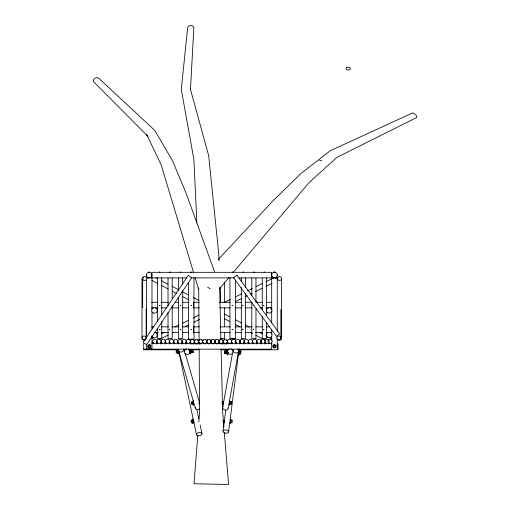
<?xml version="1.0" encoding="UTF-8"?>
<svg xmlns="http://www.w3.org/2000/svg" width="510" height="510" viewBox="0 0 510 510"><rect width="100%" height="100%" fill="white"/><g stroke="black" fill="none" stroke-linecap="round" stroke-linejoin="round"><path stroke-width="0.76" d="M190.479 89.664L193.806 28.305L193.685 26.915L192.442 25.844L190.549 25.5L188.738 26.016L187.693 27.189L181.292 89.39L193.896 159.611L196.86 222.819M197.765 435.393L194.017 483.748L228.582 484.5L224.323 432.429M198.811 421.917L199.608 411.615L199.142 348.891M223.036 431.154L225.739 409.97M228.556 431.964A2.792 1.613 7.3 0 0 224.668 429.981A2.792 1.613 7.3 0 0 224.164 432.729A2.792 1.613 7.3 0 0 228.556 431.964L229.857 421.757M230.157 419.405L238.565 353.494M238.96 350.357L239.165 348.789M222.66 407.35L232.471 353.373M228.155 408.344L238.533 351.243M147.721 278.186L148.212 277.262M273.87 346.054L274.182 345.723M219.663 288.596L228.869 277.625M232.962 272.748L309.003 182.637L336.912 157.392L416.67 117.523L416.683 116.382L415.835 114.839L413.043 112.844L412.176 113.15L330.378 150.673L300.817 173.642L272.914 200.889L218.401 259.322M152.05 338.43L153.472 337.722M161.294 333.827L164.143 332.412M174.815 327.095L179.08 324.972M182.637 323.2L188.33 320.369M193.309 317.889L199.002 315.052M223.896 302.659L230.303 299.472M235.282 296.992L241.683 293.805M247.375 290.968L252.354 288.488M255.912 286.722L262.312 283.534M265.869 281.762L274.405 277.51M151.776 343.236L153.198 342.529M159.605 339.341L168.141 335.089M172.405 332.966L173.827 332.259M185.213 326.591L188.056 325.17M193.749 322.339L199.442 319.502M235.722 301.442L241.408 298.605M244.966 296.839L247.101 295.774M250.659 294.002L252.08 293.295M255.637 291.522L262.044 288.335M266.309 286.212L272.002 283.375M148.965 272.136L149.73 272.136M159.432 272.136L159.853 272.136M169.906 272.136L170.321 272.136M180.374 272.136L180.795 272.136M190.848 272.136L191.263 272.136M232.381 272.136L232.796 272.136M243.2 272.136L243.614 272.136M253.668 272.136L254.088 272.136M264.142 272.136L264.556 272.136M273.915 272.136L274.329 272.136M274.609 272.136L275.024 272.136M148.965 272.181L149.73 272.181M159.432 272.181L159.853 272.181M169.906 272.181L170.321 272.181M180.374 272.181L180.795 272.181M190.848 272.181L191.62 272.238M232.381 272.181L233.147 272.238M243.2 272.181L243.614 272.181M253.668 272.181L254.088 272.181M264.142 272.181L264.556 272.181M273.915 272.181L274.329 272.181M274.469 272.238L275.024 272.181M149.035 272.283L149.456 272.283M274.469 272.283L274.89 272.283M191.193 277.816L193.985 277.816L193.985 339.175L188.4 339.175L188.4 282.597M234.122 277.816L229.933 277.816L229.933 338.825L235.518 338.825L235.518 280.984M146.498 277.899L186.749 277.899M193.876 277.899L230.316 277.899M239.031 277.899L262.006 277.899M272.455 277.893L274.004 277.893M275.081 277.893L276.63 277.893M151.546 302.283L158.196 302.283M161.096 302.283L168.415 302.283M175.421 302.283L178.634 302.283M182.561 302.283L188.145 302.283M193.717 302.283L199.289 302.283M219.179 302.283L230.316 302.283M235.091 302.283L241.453 302.283M245.036 302.283L251.8 302.283M256.039 302.283L262.325 302.283M266.118 302.283L271.76 302.283M151.546 307.868L153.484 307.868M155.053 307.868L158.196 307.868M161.096 307.868L166.84 307.868M172.233 307.868L178.634 307.868M182.561 307.868L188.145 307.868M193.717 307.868L199.289 307.868M219.976 307.868L230.316 307.868M235.091 307.868L241.453 307.868M245.036 307.868L252.106 307.868M259.966 307.868L262.325 307.868M266.118 307.868L268.611 307.868M270.185 307.868L271.76 307.868M151.546 326.853L153.937 326.853M161.096 326.853L168.415 326.853M172.233 326.853L178.634 326.853M182.561 326.853L188.145 326.853M193.717 326.853L199.289 326.853M219.976 326.853L230.316 326.853M235.091 326.853L241.453 326.853M245.036 326.853L252.106 326.853M255.778 326.853L262.325 326.853M266.118 326.853L269.401 326.853M155.524 332.437L158.196 332.437M161.096 332.437L168.415 332.437M172.233 332.437L178.634 332.437M182.561 332.437L188.145 332.437M193.717 332.437L199.289 332.437M220.766 332.437L230.316 332.437M235.091 332.437L241.453 332.437M245.036 332.437L252.106 332.437M255.778 332.437L262.325 332.437M266.118 332.437L267.827 332.437M270.185 332.437L271.76 332.437M220.658 338.614L224.559 338.614L224.559 332.303M230.851 338.614L235.027 338.614M229.902 343.53L229.481 343.53L229.902 343.625M187.042 343.67L187.463 343.67M229.481 343.67L229.902 343.67M143.699 349.165L186.634 349.165M188.228 349.165L229.57 349.165M231.157 349.165L271.709 349.165M178.685 349.796L143.699 349.796L143.699 343.581M189.019 349.796L199.359 349.796M220.824 349.796L227.983 349.796M231.954 349.796L233.548 349.796M239.113 349.796L278.071 349.796L278.071 343.581M191.664 350.478L190.377 350.676M176.224 350.67L177.76 350.67M240.835 351.001L239.305 351.001L239.305 350.287L240.835 350.287L240.835 353.143M239.12 351.301L240.656 351.301L240.656 354.157L239.12 354.157L239.107 349.516M189.465 351.384L190.759 351.384M226.121 351.492L227.409 351.492L227.409 353.965L226.121 353.965L226.07 350.797M239.12 352.015L240.656 352.015M176.224 352.098L177.76 352.098M226.121 352.729L227.409 352.729M190.37 352.952L191.664 352.952M239.12 353.443L240.656 353.443M191.645 402.262L193.188 402.262M229.717 402.262L231.266 402.262M191.645 403.684L193.188 403.684M229.717 403.684L231.266 403.684M230.52 419.928L232.069 419.928L232.069 422.771L230.52 422.771M191.256 420.642L192.799 420.642M230.52 420.642L232.069 420.642M191.256 422.063L192.799 422.063M230.52 422.063L232.069 422.063M192.799 422.108L194.291 422.108M149.207 346.851L148.729 346.507M319.47 160.223L321.638 160.746M155.996 277.829L157.405 278.575M161.619 280.8L167.943 284.14M172.163 286.365L178.487 289.705M182 291.561L188.324 294.895M193.245 297.496L198.868 300.46M224.164 313.816L229.787 316.786M235.41 319.757L241.734 323.091M245.246 324.947L249.466 327.178M260.004 332.743L262.115 333.852M265.627 335.707L267.036 336.453M269.847 337.932L271.951 339.048M151.935 280.411L157.558 283.381M161.077 285.237L168.102 288.947M172.316 291.172L176.536 293.397M182.86 296.737L188.483 299.708M224.323 318.629L229.946 321.593M235.569 324.564L239.783 326.789M250.327 332.354L252.431 333.47M255.944 335.325L262.975 339.035M264.378 339.775L265.786 340.521M274.635 345.71L274.96 346.016M210.107 288.749L207.634 287.155M275.151 277.217L275.585 278.09M214.544 271.779L186.258 193.577L172.469 160.669L155.62 131.797L154.524 130.203L98.462 77.998L96.83 77.609L94.994 78.189L93.649 79.509L93.317 81.071L94.12 82.276L147.906 136.361L146.81 134.767L161.173 164.832L193.5 272.353M195.075 277.657L198.46 289.017M184.588 351.218L183.931 348.948A2.792 2.257 -16.2 0 1 181.165 352.021A2.792 2.257 -16.2 0 1 178.615 349.318M185.251 353.487L199.308 401.886M178.57 350.51L195.266 407.981M190.249 88.574L208.647 155.537L218.822 254.579L218.975 260.935M184.046 349.305L184.371 350.854M196.866 409.587L198.836 418.857M200.149 425.04L201.96 433.545M178.29 349.063L178.621 350.606M178.946 352.155L196.535 434.845M223.871 426.908L222.641 411.921L221.117 349.14M219.612 287.162L220.887 339.609M198.702 287.914L199.091 341.043M199.098 342.541L199.117 344.212M281.565 278.479L281.565 338.379M280.889 309.43L280.889 337.939A2.091 1.957 0 0 1 277.752 339.634A2.091 1.957 0 0 1 277.752 336.243A2.091 1.957 0 0 1 280.889 337.939M277.376 274.858L277.332 275.279M277.262 331.545L277.262 277.816L271.677 277.816L271.677 309.532M277.262 338.653L277.262 349.713M271.677 310.998L271.677 323.008M271.677 329.964L271.677 334.107M271.677 336.281L271.677 340.234M271.677 342.605L271.677 349.713M266.443 277.893L266.443 315.741M266.443 322.843L266.443 338.614L262.261 338.614L262.261 316.531M262.261 309.436L262.261 277.893L271.511 277.899L271.511 272.315L151.891 272.315L151.891 277.899M255.969 277.893L255.969 302.334M255.969 308.646L255.969 338.614L251.793 338.614L251.793 302.334M251.793 277.893L251.793 295.239M245.501 277.893L245.501 287.353M245.501 293.664L245.501 338.614L241.319 338.614L241.319 287.353M241.319 277.893L241.319 281.042M238.922 350.529L238.922 354.928M238.871 349.516L238.871 352.289M238.871 353.271L238.871 353.914M238.693 350.529L238.693 354.928M230.45 419.163L230.45 423.536M230.22 419.163L230.22 423.536M229.647 400.79L229.647 405.163M229.417 400.79L229.417 405.163M228.729 353.175L228.729 353.494M228.652 353.111L228.652 353.647M228.576 353.175L228.576 353.494M228.499 353.111L228.499 353.647M228.346 353.111L228.346 353.647M228.193 353.111L228.193 353.647M228.117 353.175L228.117 353.494M227.976 349.516L227.976 350.619M228.034 353.111L227.976 353.914M227.881 353.111L227.881 353.647M227.791 352.729L227.791 354.928M227.747 349.516L227.747 350.619M227.728 353.111L227.747 353.914M227.562 354.928L227.594 350.478L226.306 350.478L226.306 351.715M226.682 350.797L226.606 351.645M226.529 350.797L226.529 351.632M226.453 350.95L226.453 351.645M226.223 350.797L226.223 351.632M225.994 350.95L226.038 353.647M225.917 350.797L225.885 353.647M225.764 350.797L225.809 353.494M225.688 350.95L225.732 353.647M225.611 350.797L225.579 353.647M225.458 350.797L225.426 353.647M225.382 350.95L225.35 353.494M225.305 350.797L225.273 353.647M225.146 350.797L225.12 353.647M225.069 350.95L225.044 353.494M224.993 350.797L224.967 353.647M224.814 351.811L224.814 353.647M224.744 351.964L224.731 353.494M224.559 282.623L224.559 302.334M224.559 307.855L224.559 326.782M224.483 420.444L224.483 422.261M224.406 420.597L224.406 422.108M224.33 420.444L224.33 422.261M224.177 420.444L224.177 422.267M224.1 420.597L224.1 422.114M224.024 420.444L224.024 422.267M223.871 420.444L223.871 422.267M223.794 420.597L223.794 422.114M223.718 420.444L223.718 422.267M223.527 402.071L223.527 403.894M223.565 420.444L223.565 422.267M223.45 402.224L223.45 403.742M223.412 420.444L223.412 422.267M223.374 402.071L223.374 403.894M223.335 420.597L223.335 422.114M223.221 402.071L223.221 403.894M223.259 420.444L223.259 422.267M223.144 402.224L223.144 403.742M223.182 420.597L223.182 422.114M223.068 402.071L223.068 403.894M222.915 402.071L222.915 403.894M222.838 402.224L222.838 403.742M222.762 402.071L222.762 403.894M222.609 402.071L222.609 403.894M222.456 402.071L222.456 403.894M222.379 402.224L222.379 403.569M222.303 402.071L222.303 403.894M222.15 402.071L222.15 403.894M220.377 288.144L220.377 302.334M199.608 402.224L199.608 403.742M199.531 402.071L199.531 403.894M199.455 402.224L199.455 403.742M199.378 402.071L199.378 403.894M199.225 402.231L199.225 403.894M199.149 402.664L199.149 403.735M193.564 302.283L193.564 307.868M193.564 326.853L193.564 332.437M193.488 400.79L193.488 405.163M193.258 400.79L193.258 405.163M193.048 350.95L193.048 352.48M193.105 419.163L193.105 423.536M192.971 350.797L192.971 352.633M192.818 350.797L192.818 352.633M192.876 419.163L192.876 423.536M192.742 350.95L192.742 352.48M192.665 350.797L192.665 352.633M192.512 350.797L192.512 352.633M192.436 350.95L192.436 352.48M192.359 350.797L192.359 352.633M192.206 350.797L192.206 352.633M192.066 350.466L192.123 352.48M191.989 350.619L192.047 352.633M191.913 350.466L191.894 352.633M191.76 350.466L191.817 352.48M191.683 350.619L191.741 352.633M191.607 350.466L191.588 352.633M191.454 350.466L191.511 352.48M191.377 350.619L191.377 352.149M191.301 350.466L191.301 352.302M191.148 350.466L191.148 352.302M191.072 350.619L191.072 352.149M190.989 350.466L190.989 352.302M190.836 350.466L190.836 352.302M190.606 350.631L190.606 352.149M190.53 350.466L190.53 352.302M190.377 352.098L190.37 352.486M190.357 352.104L190.357 352.633M190.217 349.516L190.224 350.676M190.224 352.098L190.217 353.914M190.071 352.098L190.051 352.633M189.988 349.516L189.988 350.619M189.975 352.161L189.988 353.914M189.918 352.098L189.898 352.633M189.765 352.098L189.745 352.633M189.669 352.161L189.669 352.48M189.612 352.098L189.592 352.633M189.312 349.184L189.312 350.816M189.083 349.184L189.083 350.816M182.676 277.893L182.676 284.197M182.676 290.509L182.676 338.614L178.5 338.614L178.5 297.604M179.093 351.639L179.093 353.914M178.863 351.639L178.863 353.914M178.666 351.639L178.666 353.143L177.129 353.143L177.129 352.429M178.5 277.893L178.5 290.509M178.188 349.184L178.188 353.583M177.958 349.184L177.958 353.583M172.208 277.893L172.208 298.395M172.208 305.49L172.208 338.614L168.026 338.614L168.026 312.585M168.026 277.893L168.026 306.28M161.734 277.893L161.734 314.957M161.734 321.262L161.734 338.614L157.558 338.614L157.558 328.357M157.558 277.893L157.558 321.262M151.986 277.899L151.986 308.964M151.986 311.903L151.986 328.88M151.986 336.045L151.986 348.795L146.402 348.795L146.402 344.014M146.402 280.29L146.402 337.639M146.293 274.858L146.338 275.279M146.172 308.633L146.172 337.939M142.66 278.479L142.66 307.638M141.99 279.333L141.99 337.939M190.281 341.878A2.091 2.091 0 0 1 186.775 342.816A2.091 2.091 0 0 1 187.718 339.309A2.091 2.091 0 0 1 190.281 341.878A2.091 2.091 0 0 0 192.372 343.938A2.091 2.091 0 0 0 194.469 341.847M190.351 342.465A2.091 2.091 0 0 1 189.739 343.944M186.775 343.944A2.091 2.091 0 0 1 186.163 342.465M177.244 343.944A2.091 2.091 0 0 0 177.856 342.465A2.091 2.091 0 0 0 178.474 343.944M174.286 343.944A2.091 2.091 0 0 1 174.286 340.986M181.433 343.944A2.091 2.091 0 0 0 182.044 342.465A2.091 2.091 0 0 0 182.663 343.944M173.056 340.986A2.091 2.091 0 0 1 173.056 343.944M170.098 343.944A2.091 2.091 0 0 1 169.479 342.465A2.091 2.091 0 0 1 168.867 343.944M271.932 343.51A2.091 2.091 0 0 1 271.601 343.944M206.818 341.337A2.091 2.091 0 0 1 203.675 343.147A2.091 2.091 0 0 1 203.675 339.52A2.091 2.091 0 0 1 206.818 341.337A2.091 2.091 0 0 0 208.125 343.81A2.091 2.091 0 0 0 210.738 342.733A2.091 2.091 0 0 0 209.891 340.03M206.748 341.305A2.091 2.091 0 0 1 205.001 343.918A2.091 2.091 0 0 1 202.629 341.847M202.91 340.795A2.091 2.091 0 0 1 203.241 340.361M205.772 340.03A2.091 2.091 0 0 1 206.537 340.795M202.699 341.847A2.091 2.091 0 0 1 200.608 343.938A2.091 2.091 0 0 1 198.511 341.847A2.091 2.091 0 0 0 195.948 339.309A2.091 2.091 0 0 0 195.011 342.816A2.091 2.091 0 0 0 198.511 341.878M198.792 340.795A2.091 2.091 0 0 1 199.13 340.361M201.654 340.03A2.091 2.091 0 0 1 202.419 340.795M165.909 343.944A2.091 2.091 0 0 1 165.291 342.465A2.091 2.091 0 0 1 164.679 343.944M161.721 343.944A2.091 2.091 0 0 1 161.109 342.465A2.091 2.091 0 0 1 160.491 343.944M227.403 341.847A2.091 2.091 0 0 1 225.312 343.938A2.091 2.091 0 0 1 223.214 341.847M223.826 340.361A2.091 2.091 0 0 1 224.26 340.03M226.791 340.361A2.091 2.091 0 0 1 227.122 340.795M194.399 341.878A2.091 2.091 0 0 1 190.893 342.816A2.091 2.091 0 0 1 191.83 339.309A2.091 2.091 0 0 1 194.399 341.878A2.091 2.091 0 0 0 196.49 343.938A2.091 2.091 0 0 0 198.588 341.847M190.561 340.795A2.091 2.091 0 0 1 190.893 340.361M193.424 340.03A2.091 2.091 0 0 1 193.857 340.361M230.979 343.944A2.091 2.091 0 0 0 231.591 342.465A2.091 2.091 0 0 0 232.203 343.944M228.015 343.944A2.091 2.091 0 0 1 227.403 342.465A2.091 2.091 0 0 1 226.791 343.944M235.167 343.944A2.091 2.091 0 0 0 235.779 342.465A2.091 2.091 0 0 0 236.391 343.944M223.826 343.944A2.091 2.091 0 0 1 223.214 342.465M223.284 341.847A2.091 2.091 0 0 1 221.193 343.938A2.091 2.091 0 0 1 219.096 341.847A2.091 2.091 0 0 0 216.533 339.309A2.091 2.091 0 0 0 215.596 342.816A2.091 2.091 0 0 0 219.096 341.878M219.376 340.795A2.091 2.091 0 0 1 220.148 340.03M222.672 340.361A2.091 2.091 0 0 1 223.004 340.795M207.028 340.795A2.091 2.091 0 0 1 207.36 340.361M194.68 340.795A2.091 2.091 0 0 1 195.011 340.361M197.536 340.03A2.091 2.091 0 0 1 198.307 340.795M214.984 341.878A2.091 2.091 0 0 1 211.478 342.816A2.091 2.091 0 0 1 212.415 339.309A2.091 2.091 0 0 1 214.984 341.878A2.091 2.091 0 0 0 217.075 343.938A2.091 2.091 0 0 0 219.166 341.847M215.054 341.847A2.091 2.091 0 0 1 211.911 343.657A2.091 2.091 0 0 1 211.911 340.03M214.442 340.361A2.091 2.091 0 0 1 214.774 340.795M157.533 343.944A2.091 2.091 0 0 1 156.921 342.465A2.091 2.091 0 0 1 156.302 343.944M153.344 343.944A2.091 2.091 0 0 1 152.732 342.465M186.233 342.465A2.091 2.091 0 0 1 185.621 343.944M215.265 340.795A2.091 2.091 0 0 1 216.03 340.03M218.554 340.361A2.091 2.091 0 0 1 218.886 340.795M239.356 340.986A2.091 2.091 0 0 1 239.356 343.944M243.544 343.944A2.091 2.091 0 0 0 244.156 342.465A2.091 2.091 0 0 0 244.768 343.944M240.58 343.944A2.091 2.091 0 0 1 240.58 340.986M247.732 343.944A2.091 2.091 0 0 0 248.344 342.465A2.091 2.091 0 0 0 248.956 343.944M251.921 343.944A2.091 2.091 0 0 0 252.533 342.465A2.091 2.091 0 0 0 253.145 343.944M256.441 341.419A2.091 2.091 0 0 1 256.109 343.944M260.298 340.986A2.091 2.091 0 0 1 260.298 343.944M257.333 343.944A2.091 2.091 0 0 1 257.002 341.419M268.936 343.51A2.091 2.091 0 0 1 268.598 343.944M265.64 343.944A2.091 2.091 0 0 1 265.028 342.465M154.428 332.367A2.792 2.792 0 0 1 157.207 334.917A2.792 2.792 0 0 1 154.912 337.913A2.792 2.792 0 0 1 151.731 335.886M194.469 342.082A2.091 2.091 0 0 1 193.424 343.899M191.326 343.899A2.091 2.091 0 0 1 190.281 342.082M190.561 341.037A2.091 2.091 0 0 1 190.893 340.603M194.469 342.465A2.091 2.091 0 0 1 193.857 343.944M190.893 343.944A2.091 2.091 0 0 1 190.281 342.465M202.699 342.624A2.091 2.091 0 0 1 202.629 342.082M198.588 342.082A2.091 2.091 0 0 1 197.536 343.899M195.445 343.899A2.091 2.091 0 0 1 194.399 342.082M194.68 341.037A2.091 2.091 0 0 1 195.011 340.603M197.969 340.603A2.091 2.091 0 0 1 198.307 341.037M198.588 342.465A2.091 2.091 0 0 1 197.969 343.944M195.011 343.944A2.091 2.091 0 0 1 194.399 342.465M202.699 342.082A2.091 2.091 0 0 1 202.629 342.624M199.13 343.561A2.091 2.091 0 0 1 198.511 342.082M198.792 341.037A2.091 2.091 0 0 1 199.13 340.603M199.13 343.944A2.091 2.091 0 0 1 198.511 342.465M145.293 340.266A2.091 1.957 0 0 1 142.736 338.889M276.987 278.352A2.091 1.957 0 0 1 278.256 277.44M281.284 337.403A2.091 1.957 0 0 1 280.519 340.074A2.091 1.957 0 0 1 277.663 339.36M145.56 339.322A2.091 1.957 0 0 1 142.118 338.608A2.091 1.957 0 0 1 144.26 335.988A2.091 1.957 0 0 1 145.892 338.92M142.06 279.837A2.091 1.957 0 0 1 143.539 277.44M199.831 408.688A2.792 2.257 -16.2 0 1 196.815 409.396A2.792 2.257 -16.2 0 1 195.196 407.394M265.098 342.465A2.091 2.091 0 0 1 264.486 343.944M261.522 343.944A2.091 2.091 0 0 1 261.522 340.986M228.168 407.758A2.792 2.257 10.3 0 1 224.649 409.983A2.792 2.257 10.3 0 1 223.233 406.304M237.513 349.069A2.792 2.257 10.3 0 1 237.966 352.282A2.792 2.257 10.3 0 1 234.065 352.416A2.792 2.257 10.3 0 1 233.612 349.197M227.403 342.082A2.091 2.091 0 0 1 226.357 343.899M224.26 343.899A2.091 2.091 0 0 1 223.214 342.082M226.791 340.603A2.091 2.091 0 0 1 227.122 341.037M215.054 342.082A2.091 2.091 0 0 1 214.984 342.624M223.284 342.082A2.091 2.091 0 0 1 222.239 343.899M219.376 343.128A2.091 2.091 0 0 1 219.096 342.082M222.672 340.603A2.091 2.091 0 0 1 223.004 341.037M223.284 342.465A2.091 2.091 0 0 1 222.672 343.944M219.166 342.082A2.091 2.091 0 0 1 218.886 343.128M215.054 342.624A2.091 2.091 0 0 1 214.984 342.082M159.611 305.579L160.032 305.694L159.611 305.579M159.611 329.594L160.032 329.702L159.611 329.594M169.218 329.594L169.632 329.702L169.218 329.594M180.317 305.579L180.731 305.694L180.317 305.579M180.317 329.594L180.731 329.702L180.317 329.594M191.065 305.49L191.48 305.605L191.065 305.49M191.065 329.505L191.48 329.619L191.065 329.505M232.107 305.566L232.528 305.681L232.107 305.566M232.107 329.581L232.528 329.689L232.107 329.581M242.511 305.579L242.926 305.694L242.511 305.579M242.511 329.594L242.926 329.702L242.511 329.594M253.26 305.503L253.674 305.617L253.26 305.503M253.26 329.517L253.674 329.632L253.26 329.517M263.447 305.579L263.868 305.694L263.447 305.579M263.447 329.594L263.868 329.702L263.447 329.594M188.273 275.362L143.106 342.408L146.574 344.741L191.741 277.701L188.273 275.362M346.794 67.269L346.086 68.059L346.188 69.054L347.068 69.87L349.63 69.921L350.338 69.13L350.23 68.136L349.356 67.32L346.794 67.269M236.946 275.215L233.567 277.682L276.375 336.319L279.754 333.852L236.946 275.215M149.271 345.162L148.314 345.71L148.314 346.813L149.271 347.361L150.22 346.813L150.22 345.71L149.271 345.162M274.425 345.162L273.468 345.71L273.468 346.813L274.425 347.361L275.374 346.813L275.374 345.71L274.425 345.162M187.463 343.53L187.042 343.53L187.463 343.574M177.76 349.956L176.224 349.956L176.224 352.812L177.76 352.812L177.76 349.956M190.759 350.147L189.465 350.147L189.465 352.62L190.759 352.62L190.759 350.147M193.188 401.555L191.645 401.555L191.645 404.398L193.188 404.398L193.188 401.555M231.266 401.555L229.717 401.555L229.717 404.398L231.266 404.398L231.266 401.555M192.799 419.928L191.256 419.928L191.256 422.771L192.799 422.771L192.799 419.928M157.341 310.596L157.341 310.182L157.297 310.596M157.341 335.166L157.341 334.751L157.297 335.166M174.72 343.147A2.091 2.091 0 0 0 177.856 341.337A2.091 2.091 0 0 0 174.72 339.52A2.091 2.091 0 0 0 174.72 343.147M170.531 343.147A2.091 2.091 0 0 0 173.668 341.337A2.091 2.091 0 0 0 170.531 339.52A2.091 2.091 0 0 0 170.531 343.147M178.908 343.147A2.091 2.091 0 0 0 182.044 341.337A2.091 2.091 0 0 0 178.908 339.52A2.091 2.091 0 0 0 178.908 343.147M269.076 343.147A2.091 2.091 0 0 0 272.212 341.337A2.091 2.091 0 0 0 269.076 339.52A2.091 2.091 0 0 0 269.076 343.147M199.563 343.147A2.091 2.091 0 0 0 202.699 341.337A2.091 2.091 0 0 0 199.563 339.52A2.091 2.091 0 0 0 199.563 343.147M166.343 343.147A2.091 2.091 0 0 0 169.479 341.337A2.091 2.091 0 0 0 166.343 339.52A2.091 2.091 0 0 0 166.343 343.147M162.154 343.147A2.091 2.091 0 0 0 165.291 341.337A2.091 2.091 0 0 0 162.154 339.52A2.091 2.091 0 0 0 162.154 343.147M224.26 343.147A2.091 2.091 0 0 0 227.403 341.337A2.091 2.091 0 0 0 224.26 339.52A2.091 2.091 0 0 0 224.26 343.147M228.448 343.147A2.091 2.091 0 0 0 231.591 341.337A2.091 2.091 0 0 0 228.448 339.52A2.091 2.091 0 0 0 228.448 343.147M232.636 343.147A2.091 2.091 0 0 0 235.779 341.337A2.091 2.091 0 0 0 232.636 339.52A2.091 2.091 0 0 0 232.636 343.147M220.148 343.147A2.091 2.091 0 0 0 223.284 341.337A2.091 2.091 0 0 0 220.148 339.52A2.091 2.091 0 0 0 220.148 343.147M207.793 343.147A2.091 2.091 0 0 0 210.936 341.337A2.091 2.091 0 0 0 207.793 339.52A2.091 2.091 0 0 0 207.793 343.147M157.966 343.147A2.091 2.091 0 0 0 161.109 341.337A2.091 2.091 0 0 0 157.966 339.52A2.091 2.091 0 0 0 157.966 343.147M153.778 343.147A2.091 2.091 0 0 0 156.921 341.337A2.091 2.091 0 0 0 153.778 339.52A2.091 2.091 0 0 0 153.778 343.147M183.096 343.147A2.091 2.091 0 0 0 186.233 341.337A2.091 2.091 0 0 0 183.096 339.52A2.091 2.091 0 0 0 183.096 343.147M236.825 343.147A2.091 2.091 0 0 0 239.968 341.337A2.091 2.091 0 0 0 236.825 339.52A2.091 2.091 0 0 0 236.825 343.147M241.013 343.147A2.091 2.091 0 0 0 244.156 341.337A2.091 2.091 0 0 0 241.013 339.52A2.091 2.091 0 0 0 241.013 343.147M245.202 343.147A2.091 2.091 0 0 0 248.344 341.337A2.091 2.091 0 0 0 245.202 339.52A2.091 2.091 0 0 0 245.202 343.147M249.39 343.147A2.091 2.091 0 0 0 252.533 341.337A2.091 2.091 0 0 0 249.39 339.52A2.091 2.091 0 0 0 249.39 343.147M253.578 343.147A2.091 2.091 0 0 0 256.721 341.337A2.091 2.091 0 0 0 253.578 339.52A2.091 2.091 0 0 0 253.578 343.147M257.767 343.147A2.091 2.091 0 0 0 260.91 341.337A2.091 2.091 0 0 0 257.767 339.52A2.091 2.091 0 0 0 257.767 343.147M266.073 343.147A2.091 2.091 0 0 0 269.216 341.337A2.091 2.091 0 0 0 266.073 339.52A2.091 2.091 0 0 0 266.073 343.147M153.032 312.872A2.792 2.792 0 0 0 157.22 310.45A2.792 2.792 0 0 0 153.032 308.034A2.792 2.792 0 0 0 153.032 312.872M143.705 280.168A2.091 1.957 0 0 0 146.842 278.479A2.091 1.957 0 0 0 143.705 276.79A2.091 1.957 0 0 0 143.705 280.168M267.839 312.789A2.792 2.792 0 0 0 272.028 310.373A2.792 2.792 0 0 0 267.839 307.951A2.792 2.792 0 0 0 267.839 312.789M277.995 279.862A2.091 1.957 0 0 0 281.488 278.983A2.091 1.957 0 0 0 278.932 276.592A2.091 1.957 0 0 0 277.995 279.862M197.657 435.782A2.792 1.657 -12 0 0 201.985 433.978A2.792 1.657 -12 0 0 198.097 432.818A2.792 1.657 -12 0 0 197.657 435.782M267.839 337.359A2.792 2.792 0 0 0 272.028 334.942A2.792 2.792 0 0 0 267.839 332.52A2.792 2.792 0 0 0 267.839 337.359M228.225 353.526A2.792 2.792 0 0 0 232.898 352.276A2.792 2.792 0 0 0 229.474 348.853A2.792 2.792 0 0 0 228.225 353.526M185.774 354.131A2.792 2.792 0 0 0 189.962 351.715A2.792 2.792 0 0 0 185.774 349.299A2.792 2.792 0 0 0 185.774 354.131M147.798 277.523A2.792 2.792 0 0 0 151.986 275.107A2.792 2.792 0 0 0 147.798 272.691A2.792 2.792 0 0 0 147.798 277.523M272.493 277A2.792 2.792 0 0 0 277.166 275.751A2.792 2.792 0 0 0 273.742 272.327A2.792 2.792 0 0 0 272.493 277M261.955 343.147A2.091 2.091 0 0 0 265.098 341.337A2.091 2.091 0 0 0 261.955 339.52A2.091 2.091 0 0 0 261.955 343.147M273.577 347.724A1.696 1.696 0 0 0 276.114 346.258A1.696 1.696 0 0 0 273.577 344.792A1.696 1.696 0 0 0 273.577 347.724M148.423 347.724A1.696 1.696 0 0 0 150.96 346.258A1.696 1.696 0 0 0 148.423 344.792A1.696 1.696 0 0 0 148.423 347.724"/></g></svg>
